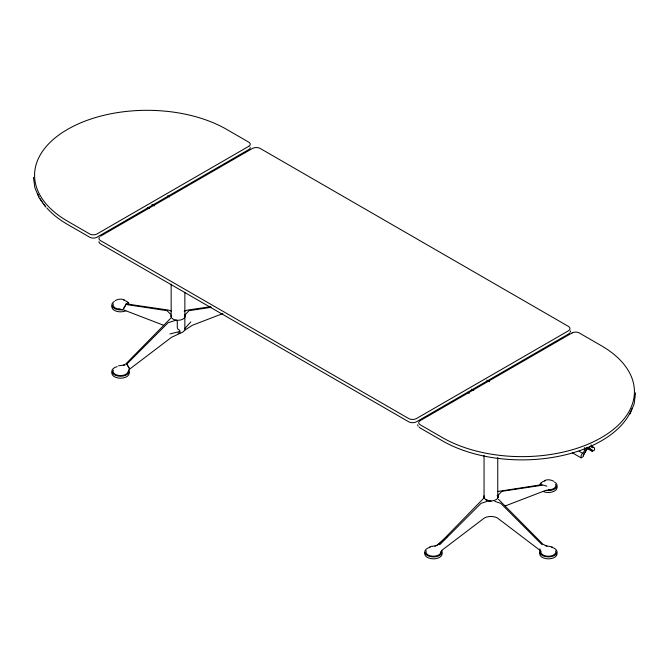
<?xml version="1.0" encoding="UTF-8"?>
<svg xmlns="http://www.w3.org/2000/svg" width="669" height="669" viewBox="0 0 669 669"><rect width="100%" height="100%" fill="white"/><g stroke="black" fill="none" stroke-linecap="round" stroke-linejoin="round"><path stroke-width="1" d="M113.295 370.141A7.493 4.323 0 0 0 118.597 375.443A7.493 4.323 0 0 0 127.771 372.382L129.184 369.489L171.49 337.318L183.022 331.966L184.861 330.126L184.861 292.378M125.973 304.47L123.606 308.61L125.973 304.47L167.024 310.675L170.486 314.096M570.164 332.225L570.64 330.854M629.997 413.986L634.153 403.992L635.55 392.837M440.67 553.037L442.084 550.144L484.389 517.973A9.466 5.461 0 0 1 497.427 517.973L539.732 550.144L541.137 553.037A7.493 4.323 0 0 0 550.319 556.09A7.493 4.323 0 0 0 555.613 550.796M540.084 485.318L541.137 483.143M586.111 447.753L586.111 450.446L583.318 455.38L583.318 456.567L581.085 457.855L572.321 452.796M583.318 455.38L586.111 450.446M582.482 453.189L581.085 455.606L581.085 457.855M593.077 447.068L592.684 447.753L591.011 446.783M125.555 364.179L170.612 318.344M184.861 328.521L190.782 321.948M171.147 315.124A7.1 4.098 0 0 0 178.004 320.284A7.1 4.098 0 0 0 184.861 315.124L188.984 310.675L211.563 307.263M126.809 364.07L129.184 368.201L126.809 364.07L168.17 322.701L176.164 320.142L177.285 321.262L177.285 327.701L177.937 329.223L179.76 330.377L179.844 331.431L179.844 333.028L178.004 333.028M439.709 544.717L481.044 503.331L487.475 501.273L491.146 501.315L485.886 499.735L484.047 497.895L484.047 455.447M447.502 536.362L436.506 545.636L432.5 546.289M184.861 330.126L192.304 325.301L222.861 313.56M100.584 236.14L252.414 148.476A5.528 3.194 0 0 1 260.241 148.476L568.332 326.347A5.528 3.194 0 0 1 568.332 330.862L416.494 418.526A5.528 3.194 0 0 1 408.675 418.526L100.584 240.648A5.528 3.194 0 0 1 99.38 237.169M118.597 365.792L124.994 364.973M585.551 450.128L588.812 448.247L587.223 447.226M587.089 448.439L592.241 451.416L594.473 450.128L594.473 447.87L591.404 446.106M434.909 546.172L438.872 544.231L484.047 497.895A7.1 4.098 0 0 1 484.047 495.779M115.235 300.557C118.12 299.076 121.557 298.499 124.551 300.005M505.204 505.956L545.31 490.544L550.319 489.733M544.365 480.66C547.359 479.146 550.796 479.723 553.673 481.203M429.423 547.016L431.965 546.172M184.192 311.21L187.872 310.031L210.601 306.711M497.744 491.498L542.099 484.64M169.959 333.965L179.844 331.431M123.606 364.981L124.442 364.822M545.31 545.636L552.393 547.016M126.023 303.174L126.809 303.985L168.145 310.031L171.54 311.169M118.597 309.078L123.606 309.898L163.704 325.301M546.908 486.146L542.935 485.117L501.859 491.314L498.296 495.027L498.363 497.151L497.142 495.545M494.817 501.349L500.746 503.347L542.099 544.717M546.908 546.172L542.935 544.231L498.422 499.266M167.668 195.841L169.474 196.887M486.806 380.092L489.516 381.664M592.241 451.416L592.241 450.229L589.456 448.514L589.456 446.716M151.896 204.589L154.221 205.927M471.553 389.141L473.752 390.412M579.137 451.257L582.875 453.415L584.438 450.714L584.438 447.628M147.397 207.465L149.204 208.511M467.447 392.243L469.253 393.288M589.456 448.514L592.241 450.229M45.81 207.089L39.003 197.598L34.847 187.604L33.45 177.36M126.809 303.985L127.227 304.579M539.732 548.856L541.137 551.749M127.771 302.497L128.833 304.663M417.581 424.79L418.05 426.153M184.861 315.124L184.861 316.88M591.128 444.793L591.128 446.85M497.761 457.512L497.761 497.895M171.147 284.099L171.147 317.248M98.962 241.643A5.528 3.194 0 0 0 100.584 243.901L408.675 421.771A5.528 3.194 0 0 0 416.494 421.771L568.332 334.115A5.528 3.194 0 0 0 569.528 333.078M419.087 427.065A5.034 2.91 0 0 0 420.182 428.009L442.493 440.888A112.308 64.843 0 0 0 601.423 440.829A112.308 64.843 0 0 0 631.862 408.7M46.813 207.959A112.308 64.843 0 0 0 67.469 224.374L89.78 237.252A5.034 2.91 0 0 0 96.896 237.252L248.818 149.538A5.034 2.91 0 0 0 250.298 147.489M45.517 206.445A112.308 64.843 0 0 1 43.125 203.334M42.03 201.762A112.308 64.843 0 0 1 40.073 198.559M39.128 196.795A112.308 64.843 0 0 1 37.865 194.11M497.761 495.779A7.1 4.098 0 0 1 494.458 500.387A7.1 4.098 0 0 1 485.886 499.735M441.816 550.62A8.68 5.009 0 0 1 436.037 556.692A8.68 5.009 0 0 1 425.275 553.623A8.68 5.009 0 0 1 430.134 547.284M441.816 552.552A8.68 5.009 0 0 1 433.437 558.858A8.68 5.009 0 0 1 425.058 552.552M440.896 551.532A7.493 4.323 0 0 1 432.793 556.223A7.493 4.323 0 0 1 426.195 550.796M554.509 482.014A8.68 5.009 0 0 1 555.889 488.061A8.68 5.009 0 0 1 546.13 490.394M540 484.256A8.68 5.009 0 0 1 545.076 480.919M556.759 486.187A8.68 5.009 0 0 1 553.188 491.656A8.68 5.009 0 0 1 543.077 491.456M555.613 484.431A7.493 4.323 0 0 1 548.379 489.884M551.682 547.284A8.68 5.009 0 0 1 556.533 553.623A8.68 5.009 0 0 1 545.77 556.692A8.68 5.009 0 0 1 540 550.62M556.759 552.552A8.68 5.009 0 0 1 548.379 558.858A8.68 5.009 0 0 1 540 552.552M128.916 369.965A8.68 5.009 0 0 1 123.138 376.045A8.68 5.009 0 0 1 112.375 372.968A8.68 5.009 0 0 1 117.234 366.629M128.916 371.897A8.68 5.009 0 0 1 120.537 378.202A8.68 5.009 0 0 1 112.158 371.897M122.778 309.739A8.68 5.009 0 0 1 113.019 307.406A8.68 5.009 0 0 1 114.399 301.359M123.84 300.272A8.68 5.009 0 0 1 128.916 303.609M125.831 310.801A8.68 5.009 0 0 1 115.72 311.001A8.68 5.009 0 0 1 112.158 305.541M120.537 309.229A7.493 4.323 0 0 1 113.295 303.785M248.818 146.294L96.896 234.008A5.034 2.91 0 0 1 89.78 234.008L67.469 221.13A112.308 64.843 0 0 1 67.577 129.368A112.308 64.843 0 0 1 226.507 129.309L248.818 142.188A5.034 2.91 0 0 1 248.818 146.294M572.104 332.945L420.182 420.65A5.034 2.91 0 0 0 420.182 424.765L442.493 437.643A112.308 64.843 0 0 0 601.423 437.585A112.308 64.843 0 0 0 601.531 345.823L579.22 332.945A5.034 2.91 0 0 0 572.104 332.945"/></g></svg>
